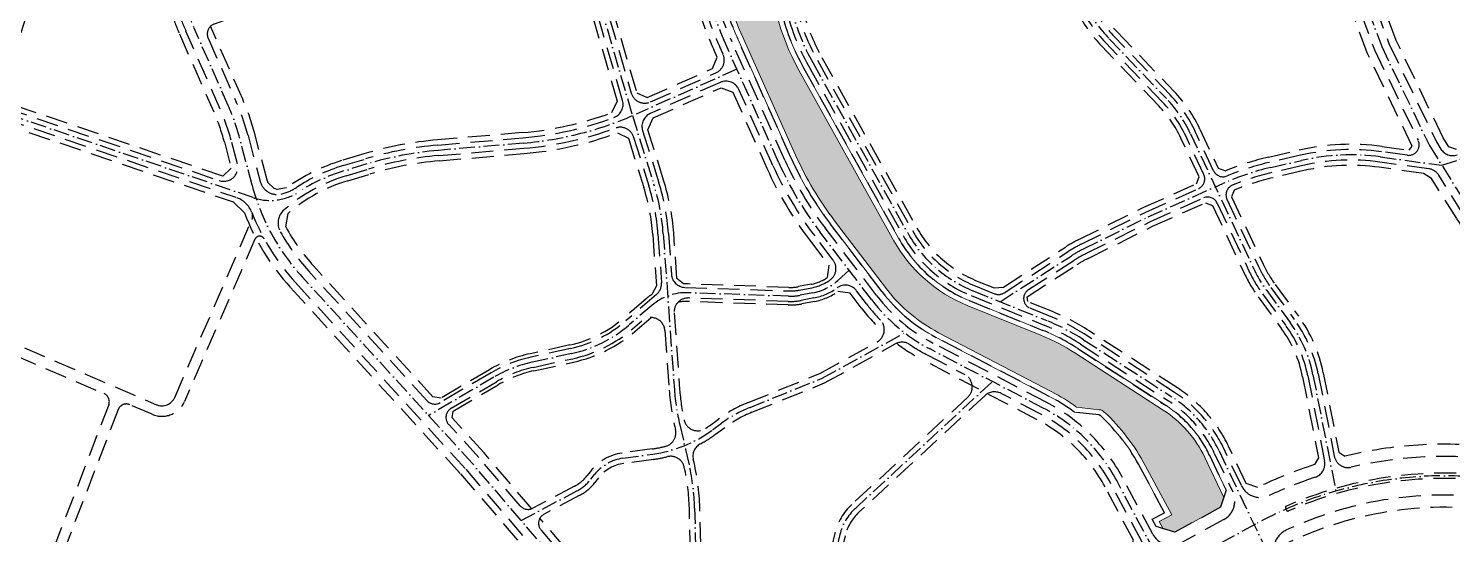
# Model space of a CAD drawing. Header units: metres. Extents: x 563371 to 571261, y 2062953 to 2068466.
# Drawn here: x 567817 to 568630, y 2064887 to 2065176 of the extents above; entities that cross this region are included whole.
import ezdxf

# ---------------------------------------------------------------- set-up
doc = ezdxf.new("R2010")
doc.units = ezdxf.units.M
doc.linetypes.add('ACAD_ISO10W100', pattern=[18.5, 12, -3, 0.5, -3])
doc.linetypes.add('HIDDEN', pattern=[0.375, 0.25, -0.125])
doc.layers.add('datKeSog', color=251, linetype='CONTINUOUS', lineweight=13)
doc.layers.add('datMatNc', color=150, linetype='CONTINUOUS', lineweight=13)
for name, color, linetype in [('hacth sdd', 8, 'CONTINUOUS'), ('LogDg phu', 7, 'CONTINUOUS'), ('TimDg', 222, 'CONTINUOUS'), ('ViaHeSphu', 32, 'CONTINUOUS')]:
    doc.layers.add(name, color=color, linetype=linetype)

msp = doc.modelspace()

# ---------------------------------------------------------------- hatches: boundary and pattern name
at = {"layer": 'hacth sdd'}
h = msp.add_hatch(dxfattribs=at)
h.set_pattern_fill('DASH', color=152, scale=0.5, style=0)
h.set_pattern_definition([(0, (0, 0), (1.5875, 1.5875), [1.5875, -1.5875])])
edge = h.paths.add_edge_path()
edge.add_line((568193.6505004644, 2065856.758662094), (568189.2342225392, 2065859.482442441))
edge.add_line((568189.2342225392, 2065859.482442441), (568174.4753089527, 2065854.827631242))
edge.add_line((568174.4753089527, 2065854.827631242), (568170.522490681, 2065848.377432168))
edge.add_arc((568357.3280734743, 2065880.219609237), 189.5000000085253, 189.6734497262102, 201.1426472885208)
edge.add_line((568180.5842057121, 2065811.86863842), (568208.6995510077, 2065727.951614693))
edge.add_line((568208.6995510077, 2065727.951614693), (568220.8163196638, 2065675.090030885))
edge.add_line((568220.8163196638, 2065675.090030885), (568228.5338493477, 2065669.948930883))
edge.add_arc((568225.7618117412, 2065665.7877042), 5.000000000007709, 9.047145190574724, 56.33008398646518, ccw=False)
edge.add_arc((568113.6738327895, 2065647.940156049), 118.5000000020039, -19.28655156632368, 9.047145189809214, ccw=False)
edge.add_arc((568220.804030458, 2065610.451881239), 4.999999999207973, 301.19166714606973, 340.71388241397705, ccw=False)
edge.add_line((568223.3935434744, 2065606.174683286), (568213.2485414062, 2065600.032668071))
edge.add_arc((568113.6738327942, 2065647.940156046), 110.4999999966941, 325.92360930828585, 334.3068134902207, ccw=False)
edge.add_line((568205.2000193765, 2065586.027256187), (568182.896286571, 2065553.055523077))
edge.add_arc((568257.0283562478, 2065502.908875678), 89.49999999945773, 145.9236093080285, 198.3102895883505)
edge.add_line((568172.0598241874, 2065474.791291155), (568194.6775002934, 2065406.442933003))
edge.add_arc((567994.8353103605, 2065340.311630858), 210.5000000010879, 1.593749963574794, 18.310289587852026, ccw=False)
edge.add_line((568205.2538794657, 2065346.166182606), (568208.1164938697, 2065243.280897305))
edge.add_arc((568397.5431867196, 2065248.551384507), 189.4999999984741, 181.5937499635882, 204.1279011943548)
edge.add_line((568224.5988115343, 2065171.088534759), (568254.9450554942, 2065103.337190497))
edge.add_arc((568427.8894306803, 2065180.800040248), 189.500000000206, 204.1279011948966, 217.31119752444)
edge.add_line((568277.1696515235, 2065065.935780484), (568306.7209427588, 2065027.159888854))
edge.add_arc((568377.9052184037, 2065081.409763518), 89.5000000006386, 217.3111975240138, 242.4448554346309)
edge.add_line((568336.5023298655, 2065002.062105576), (568401.0987446173, 2064968.356281998))
edge.add_arc((568349.9812118453, 2064870.390737836), 110.4999999980994, 53.84199000585198, 62.4448554363679, ccw=False)
edge.add_line((568415.1777717753, 2064959.607656483), (568428.2484961511, 2064958.097999002))
edge.add_arc((568427.6748142254, 2064953.131019131), 4.999999999112481, 46.80172715165219, 83.4115796131228, ccw=False)
edge.add_arc((568349.9812118463, 2064870.390737838), 118.4999999954843, 28.152946354287792, 46.80172716072849, ccw=False)
edge.add_line((568454.4616229425, 2064926.302218735), (568469.5416706443, 2064898.049994633))
edge.add_line((568469.5416706443, 2064898.049994633), (568462.4841124291, 2064894.282917245))
edge.add_line((568462.4841124291, 2064894.282917245), (568464.6790328308, 2064890.170769573))
edge.add_line((568464.6790328308, 2064890.170769573), (568471.4202055837, 2064888.158735748))
edge.add_line((568471.4202055837, 2064888.158735748), (568497.488058064, 2064902.413177661))
edge.add_line((568497.488058064, 2064902.413177661), (568499.2817431292, 2064907.939709477))
edge.add_line((568499.2817431292, 2064907.939709477), (568488.454312469, 2064930.776523851))
edge.add_arc((568428.8177141399, 2064902.501514795), 65.99999997987841, 25.36664806041771, 57.09931685425117)
edge.add_line((568464.6678885431, 2064957.915998395), (568414.2926725843, 2064990.506039127))
edge.add_arc((568351.2832751585, 2064893.110886144), 115.9999999504489, 57.09931685562351, 67.91540200452455)
edge.add_line((568394.8963964973, 2065000.599935054), (568352.8414599613, 2065017.663506353))
edge.add_arc((568384.4233754267, 2065095.500403877), 84.00000000444403, 209.1388707834907, 247.9154020059637, ccw=False)
edge.add_line((568311.0542406358, 2065054.598447191), (568256.8346790611, 2065151.856442755))
edge.add_arc((568373.87591788, 2065217.104802215), 133.9999999867276, 179.8760983085742, 209.1388707802954, ccw=False)
edge.add_line((568239.8762312102, 2065217.394575979), (568240.0588309933, 2065301.833936747))
edge.add_arc((568124.0591021159, 2065302.084785701), 116.0000001069477, 359.8760982969602, 375.1454592622165)
edge.add_line((568236.0299163598, 2065332.392157451), (568201.3031942445, 2065460.690294942))
edge.add_arc((568306.517148917, 2065489.16877357), 109.0000000126942, 155.2905296896661, 195.1454592751487, ccw=False)
edge.add_line((568207.4972873691, 2065534.732652046), (568250.2902979966, 2065627.730836762))
edge.add_arc((568190.3333176202, 2065655.319974187), 65.99999999807393, 335.2905296862297, 385.0087042855164)
edge.add_line((568250.1453934411, 2065683.221866341), (568214.4666010971, 2065759.704945696))
edge.add_arc((568335.903239877, 2065816.354241913), 134.0000000000409, 189.1660658887518, 205.0087042973626, ccw=False)
edge.add_line((568203.6143148901, 2065795.008508713), (568193.6505004644, 2065856.758662094))

# ---------------------------------------------------------------- linework, layer by layer
at = {"layer": 'datKeSog', "elevation": 3.0256135e-09}
for points in [[(568208.1164938699, 2065243.280897305, 0.09864186393166473), (568224.5988115353, 2065171.088534757), (568254.9450554944, 2065103.337190497, 0.05758651169701158), (568277.1696515239, 2065065.935780484), (568306.7209427591, 2065027.159888854, 0.1101080369997642), (568336.5023298651, 2065002.062105577), (568401.0987446175, 2064968.356281998, -0.03755472198197181), (568415.1777717754, 2064959.607656483), (568428.2484961513, 2064958.097999002, -0.1611133326802776), (568431.0974398812, 2064956.775965443, -0.08155072349522186), (568454.461622924, 2064926.30221877), (568469.5416706445, 2064898.049994633), (568462.4841124293, 2064894.282917246), (568464.6790328305, 2064890.170769573), (568464.6790328305, 2064890.170769573), (568460.6339987015, 2064891.378088505), (568458.4248740785, 2064895.516847556), (568465.4824322938, 2064899.283924943), (568451.8157979917, 2064924.888142029, 0.0815472543411448), (568429.0438644878, 2064954.588997655, 0.1611133326808935), (568427.9042869956, 2064955.117811079), (568414.0412141139, 2064956.718984134, 0.03938700205700382), (568399.7109382979, 2064965.696583966), (568335.1145235454, 2064999.402407545, -0.1101080369995298), (568304.3348776536, 2065025.341457301), (568274.7835864186, 2065064.117348931, -0.0575865116971416), (568252.2071498187, 2065102.110865698), (568221.8609058595, 2065169.862209959, -0.0986418639316481), (568205.1176544053, 2065243.197459513)], [(568239.8762312104, 2065217.394575979, 0.1283813555494492), (568256.8346790613, 2065151.856442755), (568311.0542406361, 2065054.598447191, 0.1708277383400656), (568352.8414599615, 2065017.663506353), (568394.8963964975, 2065000.599935054, -0.04722914390014982), (568414.2926725845, 2064990.506039127), (568464.6678885433, 2064957.915998395, -0.1393515372452578), (568488.4543124692, 2064930.776523851), (568499.2817431292, 2064907.939709477), (568500.6309317744, 2064912.096701202), (568491.1650669422, 2064932.06175153, 0.1393515372679421), (568466.2974419257, 2064960.434838559), (568415.9222259715, 2064993.024879288, 0.04722914391189448), (568396.0243220497, 2065003.379824251), (568353.96938551, 2065020.443395551, -0.1708277383272194), (568313.6745668785, 2065056.059231358), (568259.4550053047, 2065153.317226921, -0.1283813555520893), (568242.8762241959, 2065217.388088506)]]:
    msp.add_lwpolyline(points, format="xyb", dxfattribs=at)
at = {"layer": 'datMatNc', "elevation": 3.0256135e-09}
msp.add_lwpolyline([(568208.1164938697, 2065243.280897305, 0.09864186392929536), (568224.5988115343, 2065171.088534759), (568254.9450554942, 2065103.337190497, 0.05758651169658641), (568277.1696515235, 2065065.935780484), (568306.7209427588, 2065027.159888854, 0.110108037001488), (568336.5023298655, 2065002.062105576), (568401.0987446173, 2064968.356281998, -0.03755472198219647), (568415.1777717753, 2064959.607656483), (568428.2484961511, 2064958.097999002, -0.1611133326802776), (568431.097439881, 2064956.775965443, -0.08155072357981252), (568454.4616229425, 2064926.302218735), (568469.5416706443, 2064898.049994633), (568462.4841124291, 2064894.282917245), (568464.6790328308, 2064890.170769573), (568471.4202055837, 2064888.158735748), (568497.488058064, 2064902.413177661), (568499.2817431292, 2064907.939709477), (568488.454312469, 2064930.776523851, 0.1393515372452578), (568464.6678885431, 2064957.915998395), (568414.2926725843, 2064990.506039127, 0.04722914390014982), (568394.8963964973, 2065000.599935054), (568352.8414599613, 2065017.663506353, -0.1708277383400656), (568311.0542406358, 2065054.598447191), (568256.8346790611, 2065151.856442755, -0.1283813555494492), (568239.8762312102, 2065217.394575979)], format="xyb", dxfattribs=at)
at = {"layer": 'LogDg phu', "linetype": 'HIDDEN', "ltscale": 50}
for points in [[(568301.3522962718, 2065023.06841786), (568271.8010050447, 2065061.844309479, -0.05758651174737091), (568248.7847677239, 2065100.577959701), (568218.4385237545, 2065168.329303984, -0.09864186390631116), (568201.3691050746, 2065243.093162273), (568198.5064906704, 2065345.978447566, 0.07306929095514243), (568188.2692590485, 2065404.322333052), (568165.6515829448, 2065472.670691199, -0.2326460248716017), (568177.3053204224, 2065556.837532797), (568199.6090532343, 2065589.809265917, 0.2079390020797095), (568214.8012045338, 2065671.120259252), (568202.1941050646, 2065726.120999474), (568179.0768881323, 2065795.119904571)], [(568219.9040625351, 2065762.241481348), (568255.5828548796, 2065685.758401992, -0.220404880614), (568255.7409325767, 2065625.222733359), (568212.9479219494, 2065532.224548644, 0.1756743839576393), (568207.0947880781, 2065462.257917624), (568241.8215101949, 2065333.959780127, -0.06672391225728513), (568246.0588169647, 2065301.820961815), (568245.8762171817, 2065217.381601033, 0.1283813555516594), (568262.0753315474, 2065154.778011088), (568316.2948931213, 2065057.520015525, 0.1708277383272256), (568355.0973110627, 2065023.223284748), (568397.1522476024, 2065006.159713448, -0.04722914391185323), (568417.5517793545, 2064995.543719452), (568467.9269953085, 2064962.953678723, -0.139351537267987), (568493.875821413, 2064933.346979214), (568504.4175324403, 2064911.112794073, -0.397422251051409), (568499.3318227461, 2064895.443189092), (568475.0426876044, 2064882.161386677, -0.4171765634902314), (568458.6990420948, 2064887.039464839), (568441.4530831336, 2064919.349488458, 0.1507346211731646), (568397.9761803983, 2064962.371961427), (568333.3797656427, 2064996.077785008, -0.1101080369731344), (568301.352296272, 2065023.06841786)], [(568550.4135723229, 2065391.235724787), (568587.3698186519, 2065324.408748678, -0.1672387971845734), (568592.8588156712, 2065300.519503735), (568583.7941721743, 2065214.968404493, 0.1383124965364048), (568585.9561707972, 2065187.691752073), (568593.5433313509, 2065167.160529523), (568620.5871360882, 2065111.071448032), (568623.1940083295, 2065106.920177645, 0.3425493975170989), (568632.4095848881, 2065103.556016557)], [(568501.1893513111, 2065091.560049164, -0.401113332484298), (568493.4581057163, 2065094.559005412), (568482.9797278062, 2065116.942254589, 0.08145639450619388), (568468.7162265566, 2065137.77389882), (568436.0126680172, 2065171.980395936, -0.07769105726035813), (568423.3105197627, 2065190.23711483), (568395.5091379184, 2065247.381471417, -0.4689116981177779), (568399.3057349409, 2065255.789450193), (568408.8612384071, 2065258.431117572, -0.05655066297345662), (568436.0327819864, 2065262.725137844), (568573.5105221723, 2065268.74452344, -0.458655777053087), (568579.7395783482, 2065262.118069852), (568574.8853178883, 2065216.304098403, 0.1364990200591825), (568577.5141581175, 2065184.572069091), (568585.2500763173, 2065163.638301172), (568610.1830228859, 2065111.927157511, -0.5984838590560327), (568603.9581383725, 2065103.377635059), (568589.191267003, 2065105.415660809, 0.0911130437444772), (568542.9714288565, 2065103.353936944), (568525.4387715692, 2065099.317118896, 0.04167339149684055), (568501.1893513106, 2065091.560049165)], [(567961.3427836982, 2065081.211706705, 0.08793998549178399), (567970.0229140245, 2065084.971273207, -0.0720983704000437), (567996.7056192952, 2065097.428653502), (568009.4050377707, 2065101.258920387, -0.0519852496034074), (568050.7171175214, 2065109.163613605), (568099.3240541641, 2065113.313940315, 0.0677665347019991), (568151.2395446704, 2065124.950786358, 0.3930448425672091), (568156.1343195557, 2065134.683697332), (568122.8903883934, 2065248.99212406, 0.4533428230187386), (568111.9850053148, 2065254.079825561), (568077.293630209, 2065238.805769062, -0.0208470498501485), (568067.3584200771, 2065234.917287842), (568033.605097549, 2065223.304295189, 0.04315325111396399), (568029.3530103273, 2065221.417546774), (568005.9316395789, 2065208.50431052, -0.0396319408237804), (568001.1723422583, 2065206.352326773), (567923.1176577002, 2065178.263732034, 0.4347415144145669), (567919.6585774128, 2065170.198987281), (567935.7265011722, 2065133.730226038, -0.039118992539333), (567942.4387042312, 2065114.560596204), (567949.3633980603, 2065088.383441182, 0.4068208660964478), (567961.3427822103, 2065081.211712968)], [(568477.5456901377, 2065114.398392445, 0.08145639450630261), (568464.3793812917, 2065133.627602503), (568431.6758227525, 2065167.834099619, -0.07769105726045106), (568417.9151621432, 2065187.612211754), (568388.6557505379, 2065247.753475945, 0.3615522311946055), (568381.6616323211, 2065250.911648569), (568256.4643648899, 2065216.300229243, 0.3531458721209165), (568252.0728086389, 2065210.176413095, 0.1134197736501976), (568267.3159840323, 2065157.699579423), (568321.5355456044, 2065060.441583862, 0.1708277383511564), (568357.3531621675, 2065028.783063143), (568368.4033443561, 2065024.299509316, 0.2439507074269404), (568373.9053670154, 2065024.813262519), (568410.4739520103, 2065048.338293789, -0.02746300021352523), (568417.9180163074, 2065052.568391245), (568454.8343333589, 2065070.94299502), (568484.8707987164, 2065084.340729095, 0.4195745149476379), (568487.8606659211, 2065092.364192571), (568477.5456901377, 2065114.398392445)], [(568112.4684752321, 2064870.586365261, -0.0849013541954209), (568154.7936374525, 2064799.645257384), (568170.2598522492, 2064759.596116322, -0.5794754564461652), (568157.1368115601, 2064743.42912617, -0.04540292158535), (568132.7414940598, 2064749.714826037), (567904.8014558363, 2064831.094908206), (567826.0572873947, 2064856.48927033), (567810.6215260322, 2064861.467179445), (567780.628270253, 2064870.429194893), (567744.2255323324, 2064881.67364383), (567725.2216578388, 2064887.757598304, -0.4156601662961143), (567720.0539075398, 2064897.853450159), (567762.3080602807, 2065027.629061563), (567792.2382649466, 2065119.554005219, -0.4180660477980673), (567802.4216856877, 2065124.650985519), (567935.4803815087, 2065079.386420991, -0.2205237532354463), (567944.6087881036, 2065070.675429731, 0.091448498927731), (567969.5422333549, 2065030.646948267), (568066.6272611186, 2064924.208312495), (568112.4684752186, 2064870.586365277)], [(568572.0077237755, 2064925.265800163, -0.08504618296225336), (568651.5793389153, 2064929.910990183), (568671.397466329, 2064927.69461924, 0.557822052125404), (568683.990649718, 2064943.770489818), (568666.7630614717, 2064990.508657417), (568650.5735328223, 2065040.682025163, 0.07767302537284636), (568635.9255243613, 2065069.722630259), (568621.9681710633, 2065091.948785605, 0.2217609450503312), (568616.2869822235, 2065095.619216191), (568588.3709623587, 2065099.472000297, 0.0911130437445095), (568544.3176791253, 2065097.506919737), (568526.785021838, 2065093.470101689, 0.04023578624055566), (568504.2670763661, 2065086.338092137, 0.4291347318029713), (568501.0983887817, 2065078.238315215), (568519.0602409184, 2065039.86934098, 0.0486267668566875), (568526.1835797783, 2065027.85018604), (568539.4984171881, 2065009.672145465, -0.1100605333715945), (568553.1140488007, 2064978.596150958), (568562.3491456439, 2064931.518775429, 0.4242919192892152), (568572.0077237755, 2064925.265800163)], [(568525.2371038385, 2064909.086668908, -0.4128531861817354), (568509.3036163942, 2064914.812547926), (568499.2973303539, 2064935.917434583, 0.139351537249273), (568471.1861020689, 2064967.991359054), (568420.810886119, 2065000.581399781, 0.04722914390477728), (568399.4080987022, 2065011.719491844), (568388.8054549341, 2065016.021459289, -0.607780748913352), (568387.815134484, 2065026.627262875), (568413.7201235653, 2065043.292268598, -0.02746300021356406), (568420.5915675319, 2065047.196973942), (568457.3943376595, 2065065.515061251), (568487.6153179028, 2065078.995097999, -0.4088728551678859), (568495.493526035, 2065076.059358814), (568513.6262032499, 2065037.325478835, 0.04862676685711428), (568521.3431536813, 2065024.304727649), (568534.657991091, 2065006.126687075, -0.1100605333712357), (568547.2262664257, 2064977.441153683), (568556.7988710812, 2064928.643278383, -0.3781246274469895), (568551.4534512147, 2064919.505572345, 0.02991108093470443), (568525.2371038385, 2064909.086668907)], [(568182.7645204854, 2064969.206431068, 0.0442475826612034), (568186.365963648, 2064946.884601752, -0.4154141060243857), (568180.5465538646, 2064937.15532088, -0.0267969479118213), (568172.9744079554, 2064935.693373089), (568155.9906697179, 2064933.34948632, 0.1944963129194146), (568137.7894773841, 2064922.89583107), (568135.7090541993, 2064920.244166647, -0.1051588974920348), (568128.6850180372, 2064914.375940401), (568105.0420012529, 2064901.8730035, -0.3508997403030658), (568097.6765224647, 2064903.278185803), (568074.1238173464, 2064930.828544918), (568056.9422949207, 2064949.665412451, -0.4768050894322204), (568058.3389972392, 2064958.883858285), (568084.180977033, 2064974.045535516, -0.0788180379315959), (568105.1869204495, 2064982.272265808), (568127.7533530636, 2064987.223067569, 0.1241239856962067), (568161.8778582144, 2065004.255620283), (568167.129839411, 2065008.769262652, -0.616276453297688), (568180.3236652046, 2065003.273751425), (568182.7645204864, 2064969.206431054)], [(568200.4631384478, 2064938.531424362, 0.0333845003724167), (568209.2459720343, 2064944.109301342), (568214.461070944, 2064947.932235827, -0.0620810767274913), (568230.0177514625, 2064956.604661068), (568271.4085000171, 2064973.355872329), (568311.771077457, 2064995.621743156, -0.2808392242003739), (568320.0930820504, 2064995.259781566, 0.027535109762419), (568329.9102498464, 2064989.428539927), (568351.4285701868, 2064978.200475462, -0.5186125629709131), (568353.1630346024, 2064965.237877741), (568286.9263036011, 2064903.907214633, 0.1474434992731301), (568277.2792627075, 2064887.482308365), (568275.959785689, 2064882.050068256, 0.0808348235365599), (568275.14470236, 2064871.480522341, -0.3422072071757647), (568269.813035922, 2064863.254595528), (568242.6801300535, 2064853.769837994, -0.1121066771020811), (568230.7991565018, 2064852.421453037), (568208.4059230017, 2064854.900891452, -0.3748521198173825), (568201.2890193721, 2064862.644652898), (568200.2667463932, 2064902.01644406, 0.05448347691001901), (568196.5284022415, 2064929.577042215, -0.3412395672775776), (568200.4631384476, 2064938.531424362)], [(568536.2197213355, 2064900.331918018, -0.1311369656567121), (568650.1900557056, 2064917.4884344), (568728.7999475129, 2064908.697054854), (568729.9002653247, 2064908.5705036, 0.4142135623752919), (568731.0079763175, 2064909.44969434), (568731.1222364441, 2064910.443145206, 0.4142135623759629), (568730.2430457044, 2064911.550856198), (568729.13805252, 2064911.677945183), (568650.5234836759, 2064920.469847788, 0.1311419889272461), (568535.0192432052, 2064903.081258305, 0.4155130252248043), (568534.5027969719, 2064901.761352071), (568534.905673535, 2064900.846086963, 0.4129095121667601), (568536.2197213331, 2064900.331918024)], [(568534.7747525554, 2064889.260176251, -0.1379653087994787), (568649.1342004661, 2064908.047292006), (568675.4561679289, 2064905.103560612, -0.4297235809467969), (568682.4596373081, 2064895.846718625), (568673.1340428499, 2064839.506446278, 0.1702103980615605), (568677.8062299537, 2064812.793789455), (568682.6140214127, 2064806.135308351, -0.1197603802362058), (568695.4469550629, 2064774.646581407), (568697.620037901, 2064760.131120938, -0.2810122495357926), (568695.1899943952, 2064754.372126527, 0.02818940916542651), (568688.3564669541, 2064748.846384983), (568679.573985006, 2064740.885937212, -0.4142135623730951), (568671.098912293, 2064741.302041175), (568625.4597391192, 2064791.654135182, 0.07331596123510126), (568596.6182341421, 2064815.365417146), (568559.042643072, 2064837.977082359, -0.1476462280210708), (568531.1082492945, 2064868.823026527), (568529.0107021151, 2064873.247095088, -0.4158855220690078), (568534.7747525556, 2064889.260176251)]]:
    msp.add_lwpolyline(points, format="xyb", dxfattribs=at)
for points in [[(567803.8861991273, 2065261.6164561, -0.243225532783154), (567815.4718654817, 2065190.911600129), (567811.4614547379, 2065178.594384601), (567799.0499828997, 2065140.474904225, 0.4103715430403758), (567804.0804488747, 2065130.424374593), (567926.0160643415, 2065088.943714493, 0.59851549208638), (567936.3265162107, 2065098.563352801), (567932.7712361236, 2065112.003242028, 0.0391189925665038), (567926.5753563761, 2065129.698284951), (567906.9602594743, 2065174.217931447, -0.0246099039766807), (567902.385598028, 2065186.16118613), (567884.1160632632, 2065241.928411264, 0.0483446112676546), (567874.8198657922, 2065263.131326071), (567861.3964828046, 2065287.139680674, -0.0224059596604359), (567856.1743985462, 2065297.548414919), (567829.423451989, 2065357.418414266, -0.0220428909642277), (567825.2151701065, 2065368.074266042), (567815.1272866676, 2065397.330341515, 0.7161338625191993), (567767.7908920154, 2065397.131776552), (567749.6724116948, 2065343.119827796, 0.2455803136111647), (567751.4213505147, 2065332.140887645)], [(568193.876190873, 2065021.872180072, 0.4456346084105828), (568185.6203100402, 2065013.305235673), (568188.7491792195, 2064969.635219868, 0.0358389531892908), (568191.2414435325, 2064952.346963717, 0.5308194618865829), (568203.5483628968, 2064947.431711312, 0.0091374891018351), (568205.6986779475, 2064948.948382315), (568210.9137768571, 2064952.7713168, -0.06208107672789701), (568227.7668474189, 2064962.166444144), (568268.8247520863, 2064978.782950467), (568301.4040800397, 2064996.755219678, 0.4938629806165635), (568303.2931021528, 2065009.318886088, -0.0292609974760642), (568295.3871335086, 2065018.522338978), (568289.6537845675, 2065026.045384771, 0.4086068421872123), (568278.5647198536, 2065027.650906891, -0.1107107020388795), (568265.3330168871, 2065021.876391909), (568258.1464438349, 2065020.486995565, -0.0564410619276932), (568250.7425856139, 2065019.906729202)], [(568321.76773393, 2064799.782738483), (568340.0937476843, 2064809.794390565), (568396.3361005252, 2064840.419505874), (568420.8577061285, 2064853.049593728), (568447.2985319704, 2064866.433398295, 0.420587936317578), (568452.4654424104, 2064882.790545665), (568434.8386761646, 2064915.814005538, 0.1507234613581269), (568394.506664599, 2064955.722716348), (568372.1387641939, 2064967.39408399, 0.3169916071947208), (568363.0026660729, 2064966.171625542), (568291.0027645525, 2064899.504662406, 0.1474434992728812), (568283.1097310939, 2064886.066102732), (568281.7902540754, 2064880.633862624, 0.1681799303067932), (568283.465065779, 2064863.049620962), (568310.654581257, 2064803.481510531, 0.4354044495373408)]]:
    msp.add_lwpolyline(points, format="xyb", close=True, dxfattribs=at)
at = {"layer": 'LogDg phu', "linetype": 'HIDDEN', "ltscale": 50, "elevation": 3.0256135e-09}
for points in [[(568193.8720064128, 2065242.884567794), (568192.9042206798, 2065277.667775489, 0.532657776983911), (568181.6836646696, 2065284.767028305), (568132.2957841335, 2065263.022335982, 0.3761378033611984), (568127.8377025971, 2065253.466530293), (568161.1626417214, 2065138.879559712, 0.4544926603246428), (568172.095923469, 2065133.80420511), (568209.4530164498, 2065150.422302832, 0.4149615054915288), (568213.5025488117, 2065161.001908989), (568211.5937595754, 2065165.263491965, -0.0986418639312328)], [(568211.9429953964, 2065144.963075837), (568171.9704360991, 2065127.181502283, 0.3806058665805121), (568167.5851500186, 2065117.489084211), (568176.8838891786, 2065087.689418886, -0.0577996226109136), (568182.3672404861, 2065058.708731532), (568184.0391975264, 2065035.373019434, 0.3834754566188248), (568191.7424066487, 2065027.949511871), (568250.9498375054, 2065025.903148688, 0.0564410619280792), (568257.0075396865, 2065026.377912076), (568264.1941127378, 2065027.76730842, 0.105091471715719), (568274.5321418558, 2065032.142914996, 0.4263915734943655), (568276.3133235329, 2065043.55014513), (568265.8358422735, 2065057.298230607, -0.0575865116974537), (568241.9400035347, 2065097.512147705), (568222.4956266389, 2065140.923868604, 0.4134660146183612)]]:
    msp.add_lwpolyline(points, format="xyb", close=True, dxfattribs=at)
at = {"layer": 'LogDg phu', "linetype": 'HIDDEN', "ltscale": 50}
for points, elevation in [([(568176.3825817528, 2065058.279942718), (568178.3658333139, 2065030.599454324, -0.2374120750322587), (568175.6005691517, 2065023.960506261), (568157.9671476069, 2065008.80604252, -0.1241239856962067), (568126.4676043846, 2064993.083686166), (568103.9011717695, 2064988.132884404, 0.0788180379315959), (568081.1447330714, 2064979.220593255), (568052.0117878456, 2064962.128082704, -0.3542748561145125), (568044.5425976046, 2064963.259752349), (567976.93047715, 2065037.385928429, -0.0575881085381207), (567960.8234019688, 2065059.738007964, -0.3555335481793565), (567963.0068967392, 2065072.173198453, -0.1056033357100466), (567998.4381876285, 2065091.68424692), (568011.1376061015, 2065095.514513805, -0.0519852496034074), (568051.2275730084, 2065103.185366771), (568099.8345096501, 2065107.335693481, 0.0661403302112836), (568152.0949764203, 2065118.872278487, -0.4280144141752528), (568162.4701502563, 2065113.738540588), (568171.156262535, 2065085.902160363, -0.0577996226571761), (568176.3825817538, 2065058.279942705)], 3.0256135e-09), ([(568120.0694717767, 2064877.084430475, -0.0439147333093754), (568146.029571701, 2064840.68701108, 0.3549365978859249), (568153.1182751157, 2064838.04401697), (568189.9600080996, 2064850.468052746, 0.3290338418331401), (568195.4009400097, 2064858.256264093), (568194.2687678534, 2064901.860708908, 0.0483783359486836), (568191.3838496932, 2064925.257740306), (568191.3838496932, 2064925.257740305, 0.4190859084002039), (568181.6803535087, 2064931.255048001, -0.0257480511665585), (568173.7946795429, 2064929.749708014), (568156.8109413054, 2064927.405821245, 0.1944963129194146), (568142.5100044714, 2064919.192234977), (568140.4295812875, 2064916.540570555, -0.1051588974920348), (568131.4898988986, 2064909.071918969), (568111.420030807, 2064898.458540116, 0.4804947697682678), (568109.6643137418, 2064889.255679556), (568120.069471763, 2064877.084430492)], 0.0008399783477168)]:
    msp.add_lwpolyline(points, format="xyb", dxfattribs=dict(at, elevation=elevation))
at = {"layer": 'TimDg', "linetype": 'ACAD_ISO10W100', "ltscale": 0.75}
for points in [[(568410.2304068394, 2065952.227783855), (568524.4387269609, 2065579.655189539, -0.05555779448801308), (568529.5721437832, 2065552.441711843), (568540.5062816379, 2065407.783942323), (568540.7256894448, 2065406.236396837, 0.09133141196168987), (568546.4756229408, 2065389.057984062), (568583.4904233585, 2065322.125126186, -0.1681186635968663), (568588.3838649205, 2065300.993651158), (568579.3401668923, 2065215.640232926, 0.1373498352025949), (568581.7351644572, 2065186.131910581), (568589.3967038345, 2065165.399415347), (568616.6427321533, 2065108.890920424), (568639.6636251693, 2065072.231681853, -0.07735291183716632), (568654.8561075839, 2065042.06389108), (568671.0172892158, 2064991.978374275), (568699.9698156741, 2064913.430639403)], [(568265.2263228934, 2065903.565125403), (568267.8299956596, 2065874.183373781, 0.1098508434388043), (568277.6768153633, 2065843.145580426), (568347.1972596588, 2065723.406721539, -0.1702172990866367), (568356.5128066523, 2065674.66158122), (568326.5029492022, 2065473.887522383, 0.1058689017336834), (568328.4672085486, 2065442.540368312), (568369.2066827855, 2065297.334764201, 0.04484676665679084), (568373.9764283402, 2065284.783488125), (568420.612840953, 2065188.924663292, 0.07769105726043543), (568433.8442453848, 2065169.907247778), (568466.5478039242, 2065135.700750662, -0.08145639450598877), (568480.262708972, 2065115.670323516), (568516.3432220842, 2065038.597409908, 0.04862676685652736), (568523.76336673, 2065026.077456844), (568537.0782041396, 2065007.89941627, -0.1100605333712812), (568550.1701576133, 2064978.01865232), (568563.195844492, 2064911.618140974)], [(568222.6227932542, 2065763.509749174), (568258.3015855985, 2065687.026669818, -0.2204048806139933), (568258.4662498666, 2065623.968681657), (568215.6732392394, 2065530.970496943, 0.1756743839576164), (568209.9905849955, 2065463.041728962), (568244.7173071122, 2065334.743591466, -0.06672391225728513), (568249.0588099502, 2065301.814474343), (568248.8762101671, 2065217.37511356, 0.1283813555520948), (568264.6956577897, 2065156.238795255), (568318.9152193639, 2065058.980799692, 0.1708277383272324), (568356.2252366152, 2065026.003173945), (568398.2801731547, 2065008.939602645, -0.04722914391202187), (568419.181332737, 2064998.062559617), (568469.5565486909, 2064965.472518888, -0.1393515372680281), (568496.5865758834, 2064934.632206899), (568528.3974948198, 2064867.537798851, 0.1476462280908744), (568557.4958216759, 2064835.406607001), (568595.0714127304, 2064812.794941797, -0.07331596127986884), (568623.2369449501, 2064789.639392995), (568701.539654509, 2064703.250768519)], [(568371.601827424, 2065019.764202372), (568412.0970377878, 2065045.815281193, -0.02746300021335172), (568419.2547919198, 2065049.882682593), (568456.1143355091, 2065068.229028135), (568498.6638918296, 2065087.208213396, -0.04835305586537945), (568526.1118967035, 2065096.393610292), (568543.644553991, 2065100.430428341, -0.09111304374449423), (568588.781114681, 2065102.443830553), (568623.7193438966, 2065097.621887637), (568639.8432512439, 2065102.787236592, 0.1088463308508914), (568651.001323208, 2065109.278000466), (568670.7905521296, 2065127.482116421, 0.1430763557278476), (568707.2865911687, 2065187.972220254), (568707.3743386331, 2065188.303876401, -0.07353190096252527), (568721.6859984397, 2065221.64661839), (568747.5444121809, 2065263.610909384, -0.1054979762046822), (568783.2977969325, 2065301.042973709), (568864.7289317682, 2065356.527735747, -0.03272490298972332), (568892.8895029043, 2065373.129285437), (568985.9922164931, 2065420.101833829), (569019.6288456204, 2065437.932368759)], [(568221.4333189043, 2065152.468234378), (568163.9097474377, 2065126.879189411, -0.083538388214202), (568099.579281898, 2065110.324816897), (568050.972345265, 2065106.174490188, 0.0519852496160137), (568010.2713219376, 2065098.386717096), (567996.5826171621, 2065094.258071937, 0.0729356139942513), (567971.6225845211, 2065082.551672221, -0.2320515424830588), (567945.4158369744, 2065079.175366194), (567684.5876695082, 2065167.905180974)], [(568366.9009205097, 2064973.869678907), (568288.9645340767, 2064901.705938519, 0.1474434992721471), (568280.1944969007, 2064886.774205549), (568278.8750198825, 2064881.34196544, 0.1681799303080862), (568280.7359217752, 2064861.803919149), (568316.307042815, 2064783.872980366)], [(569894.2707901383, 2064829.537108938), (569715.2971181024, 2064838.992665405), (569613.9614490367, 2064844.357097613), (569558.0843041501, 2064847.251853458, -0.02045578973209087), (569546.1074642624, 2064847.943133228, 0.01020555067875711), (569536.0825180522, 2064848.728177194, 0.002918757587861413), (569519.4688373747, 2064849.591230041, -0.0003440812761577016), (569462.2989511293, 2064852.266004681, -0.001619400550951846), (569423.9180327208, 2064854.21278949, 0.002250409837971022), (569332.901604474, 2064858.714238643, -0.01283318854006746), (569320.9532856002, 2064859.558971354), (569184.2859114009, 2064872.753481708, 0.0126472191703774), (569163.0540236626, 2064874.446663502), (569138.0698304175, 2064875.804279635), (569105.8648434135, 2064876.833058286), (569010.3700000101, 2064881.862500023), (568990.1655000106, 2064882.927000023), (568938.998854732, 2064885.745004962, -0.02061511136838766), (568920.0849859813, 2064887.302443278), (568819.6146656007, 2064899.762037044), (568728.9690000165, 2064910.187500018), (568650.3567696908, 2064918.979141094, 0.1541467352538445), (568517.4001434094, 2064892.786154054), (568466.2966631005, 2064864.841712056)]]:
    msp.add_lwpolyline(points, format="xyb", dxfattribs=at)
at = {"layer": 'TimDg', "linetype": 'ACAD_ISO10W100', "ltscale": 0.75, "elevation": 3.0256135e-09}
for points in [[(568193.0832087187, 2064731.240113768), (568184.7157054999, 2064740.92365648, -0.0862336663825151), (568179.4295796582, 2064749.730688863), (568159.4579145457, 2064801.446512279, 0.0849013541956927), (568116.2689734908, 2064873.835397884), (568070.3755392325, 2064927.518428707), (567973.2363552547, 2065034.016438346, -0.1207984345953523), (567944.7460514054, 2065086.286763092), (567937.6049701774, 2065113.281919116, 0.0391189925667646), (567931.1509287739, 2065131.714255496), (567911.5358318719, 2065176.233901991, -0.0246099039764934), (567907.1371189428, 2065187.717800724), (567888.8675841781, 2065243.485025859, 0.0483446112677103), (567879.1840451456, 2065265.571395449), (567865.760662158, 2065289.579750052, -0.0224059596606717), (567860.7394272942, 2065299.588148365), (567833.9884807371, 2065359.458147712, -0.0220428909642775), (567829.94205585, 2065369.704159035), (567818.8108764227, 2065401.985918375, -0.0883305273864666), (567812.0089292399, 2065445.278166935), (567816.6230883118, 2065671.866621091), (567816.2204722706, 2065715.087808976, 0.0964100116880603), (567797.0989186661, 2065808.676516364)], [(568466.6627547964, 2064864.155845218), (568438.1458700197, 2064917.58176504, 0.1507291982268595), (568396.2414224986, 2064959.047338888), (568331.6450077461, 2064992.753162467, -0.110108036999279), (568298.3697148903, 2065020.795378418), (568268.8184236551, 2065059.571270048, -0.057586511697337), (568245.3623856292, 2065099.045053703), (568215.01614167, 2065166.796397963, -0.0986418639313667), (568197.6205557436, 2065242.988865033), (568194.7579413396, 2065345.874150332, 0.0730692909294713), (568184.7091250237, 2065403.144221969), (568162.0914489176, 2065471.492580122, -0.2326460248807129), (568174.1992281175, 2065558.938649308), (568196.5029609231, 2065591.910382419, 0.207939002118225), (568211.1459983261, 2065670.282424197), (568198.5799684294, 2065725.103991018), (568170.7033791732, 2065808.308389804, -0.0775633036579484)], [(568002.3813178738, 2065650.407183904), (568092.4179809171, 2065353.487780277), (568110.4298477746, 2065301.947310646, -0.0132965782069828), (568112.4551466685, 2065295.616253262), (568161.747584562, 2065126.125437117), (568174.0200758583, 2065086.79578962, -0.0577996226111657), (568179.3749111196, 2065058.494337125), (568185.7568498529, 2064969.420825461, 0.0403082202994431), (568188.8055028704, 2064949.53170356), (568192.1744098875, 2064935.31468689), (568194.2007093335, 2064926.400113608, -0.0494265828732528), (568197.2677571231, 2064901.938576491), (568198.6131121218, 2064850.123614017)], [(568285.505947567, 2065037.674642465), (568279.0720317225, 2065031.918425544, -0.1355423062407407), (568264.7635648123, 2065024.821850165), (568257.5769917608, 2065023.432453821, -0.0564410619281012), (568250.8462115596, 2065022.904938945), (568193.4600861806, 2065024.888353057, 0.1883005196689561), (568172.870273665, 2065017.658366798), (568159.9225029086, 2065006.5308314, -0.1241239856848701), (568127.1104787231, 2064990.153376867), (568104.544046111, 2064985.202575106, 0.0788180379428126), (568082.6628550522, 2064976.633064386), (568045.2333719368, 2064954.672914797)], [(568098.2648227129, 2064894.89543396), (568130.0874584679, 2064911.723929685, 0.1051588974824338), (568138.0693177425, 2064918.392368599), (568140.1497409279, 2064921.044033023, -0.1944963128960031), (568156.4008055103, 2064930.377653783), (568173.384543749, 2064932.721540552, 0.1244932209302907), (568207.4723249908, 2064946.528841828), (568212.6874239004, 2064950.351776313, -0.0620810767274459), (568228.8922994406, 2064959.385552606), (568270.1166260518, 2064976.069411398), (568317.1246234732, 2065002.001204281)]]:
    msp.add_lwpolyline(points, format="xyb", dxfattribs=at)
at = {"layer": 'ViaHeSphu', "linetype": 'HIDDEN', "ltscale": 50}
for points in [[(568632.130049872, 2065106.616647006), (568627.6776518908, 2065108.242002071), (568624.5315400235, 2065113.251975639), (568597.6899588677, 2065168.921643699), (568590.1771771372, 2065189.251593564, -0.1394138619140984), (568588.2472176369, 2065214.287517393), (568597.3337664219, 2065300.045356312, 0.1665040617397047), (568591.2526213506, 2065326.686209652), (568554.3515217046, 2065393.413465511, -0.09133141196260605), (568549.636576238, 2065407.499763986), (568549.4584930447, 2065408.755835253), (568547.1145167147, 2065439.766454675), (568549.6878312282, 2065443.836439491), (568700.5407023242, 2065501.954580419, -0.01825564732403656)], [(567825.7714289906, 2065355.786627509), (567852.522375544, 2065295.916628171, 0.0224059596815323), (567857.9051393217, 2065285.187625171), (567871.3285223079, 2065261.179270571, -0.0483446112855081), (567880.3148465314, 2065240.683119589), (567898.5843812947, 2065184.915894458, 0.0246099039842736), (567903.2998015562, 2065172.605155012), (567922.914898459, 2065128.085508515, -0.039118992539333), (567928.9042488806, 2065110.980300356), (567932.8843980582, 2065095.93429477), (567928.0475103864, 2065091.421484805), (567803.2149614136, 2065133.887638057), (567801.303593801, 2065137.706420835), (567814.3140584971, 2065177.6655941), (567818.324469241, 2065189.982809629, 0.2432255327838511), (567806.2932003347, 2065263.407083139), (567756.185819165, 2065330.762553834), (567754.7916207688, 2065339.5146157), (567773.5875363299, 2065395.546027273, -0.7161338625213786), (567811.456652052, 2065395.704879244), (567821.4336615104, 2065366.770351652, 0.022042890997686), (567825.7714289961, 2065355.786627497)], [(568496.1304008223, 2065095.926472489), (568500.163569098, 2065094.382300239, -0.04145999642281152), (568524.7656464346, 2065102.240627499), (568542.2983037219, 2065106.277445547, -0.09111304374447073), (568589.6014193255, 2065108.387491066), (568605.1548589753, 2065106.240908373), (568606.8237582621, 2065108.533045985), (568581.1034488005, 2065161.877186996), (568573.2931517775, 2065183.012227599, -0.1357399511781102), (568570.4297195858, 2065216.960892085), (568575.2919611377, 2065262.850188191), (568572.6109309073, 2065265.702261105), (568436.164009574, 2065259.728009332, 0.05655066297341165), (568409.6606187057, 2065255.539579723), (568399.5205910447, 2065252.736317666), (568397.9415047326, 2065249.239258558), (568426.0081985724, 2065191.549566368, 0.07769105725987023), (568438.1810906495, 2065174.053544094), (568470.8846491891, 2065139.847046979, -0.08145639450588629), (568485.6967466406, 2065118.214185662), (568496.1304008223, 2065095.926472489)], [(568257.8464193037, 2065213.569774606), (568255.1019335928, 2065209.774000531, 0.1121989928261248), (568269.9363102748, 2065159.16036359), (568324.1558718467, 2065061.902368029, 0.1708277383513406), (568358.4810877199, 2065031.56295234), (568368.1935169181, 2065027.622184816), (568373.4964187108, 2065028.117345041), (568408.8508662326, 2065050.861306385, -0.02746300021368588), (568416.5812406953, 2065055.254099896), (568453.5543312085, 2065073.656961904), (568483.6992288657, 2065087.103062093), (568485.1670984582, 2065091.042166159), (568474.8286713032, 2065113.126461372, 0.08145639450540033), (568462.2109586593, 2065131.554454345), (568429.5074001197, 2065165.76095146, -0.07769105726073829), (568415.2174833334, 2065186.299760216), (568386.1787696524, 2065245.987390809), (568381.9747802645, 2065247.88568932), (568257.8464193037, 2065213.569774606)], [(567756.2619425982, 2064885.282053774), (567746.3256936127, 2064888.351263694), (567727.3511922712, 2064894.425814564), (567724.1372531939, 2064900.704649825), (567762.1500511771, 2065017.453744991), (567795.7305302816, 2065120.589813858), (567799.4994788937, 2065122.476238599), (567933.9897349967, 2065076.724678821), (567940.4210447479, 2065070.411427037, 0.0938702190959128), (567966.586935835, 2065027.951356205), (568063.6286386276, 2064921.560219526), (568109.4280766143, 2064867.987139175, -0.0849013541954209), (568151.0622157779, 2064798.204253468), (568166.4781167079, 2064758.285398139), (568160.1401293136, 2064750.046116973, -0.0490109050092553), (568135.0951543656, 2064756.307267403), (567907.0530675771, 2064837.723783367), (567831.5532713552, 2064862.071861499)], [(568568.440906091, 2064931.615369423, -0.08715986094017517), (568652.3573375129, 2064936.867621421), (568678.0333058564, 2064933.996135687), (568681.2730710743, 2064938.131868863), (568662.5088337277, 2064989.038940559), (568646.2909580608, 2065039.300159247, 0.07801436293433532), (568632.1889975837, 2065067.211072126), (568617.8433427134, 2065090.055571858), (568613.2760936709, 2065093.006322318), (568587.960810036, 2065096.500170041, 0.0911130437445201), (568544.9908042599, 2065094.583411134), (568527.4581469726, 2065090.546593086, 0.04050437241316372), (568505.2567605791, 2065083.501742693), (568503.7639311465, 2065079.620207072), (568521.7772597527, 2065041.141272053, 0.04862676685710152), (568528.6037928268, 2065029.622915235), (568541.9186302364, 2065011.44487466, -0.1100605333716659), (568556.0579399883, 2064979.173649595), (568564.9512291478, 2064933.838693117), (568568.4409060912, 2064931.615369423)], [(567760.3833171906, 2065021.717578428), (567760.3833171906, 2065021.717578428, 0.3876918740819717), (567763.1622292865, 2065015.576372497), (567890.1413278871, 2064960.965901569, 0.4133252053218345), (567900.6415434115, 2064965.132089685), (567944.6468940462, 2065066.603040454, 0.20325342093201), (567944.6787141078, 2065070.506705789), (567944.6787141078, 2065070.506705789)], [(567951.7006812416, 2065055.639562428), (567951.7006812416, 2065055.639562428, 0.6228904894795844), (567946.3214906601, 2065055.384184383), (567906.1461920515, 2064962.744864655, -0.4133252053218345), (567887.7708148828, 2064955.454035451), (567874.9596245919, 2064960.963801567, 0.4258302591209758), (567868.3165519704, 2064958.16308895), (567830.8101079164, 2064860.497327705, 0.4303273207138556), (567833.9431213379, 2064853.946152193), (567833.9431213379, 2064853.946152193)], [(567763.6179044226, 2064875.683530168), (567763.6179044226, 2064875.683530168, -0.4405645771986321), (567760.4665775478, 2064882.355814769), (567803.0575591697, 2064986.349296479, -0.4193324455418574), (567809.6599696421, 2064989.047517294), (567860.2498419139, 2064967.290103834, -0.4026915105762118), (567862.9420595297, 2064960.904372921), (567824.8948553586, 2064861.830487022, -0.3982813381797333), (567818.6925785424, 2064858.864329808), (567818.6925785424, 2064858.864329808)], [(568676.5400097931, 2064811.985079196), (568681.3979062164, 2064805.257205949, -0.1197603802364574), (568693.9634870823, 2064774.424494149), (568695.8616645806, 2064761.745308634), (568693.828425317, 2064757.086503597, 0.02967162027331854), (568686.3417247664, 2064751.069179152), (568677.5592428187, 2064743.108731381), (568673.3217064621, 2064743.316783362), (568627.6825332881, 2064793.668877369, 0.07331596123509165), (568598.1650555384, 2064817.935892504), (568560.5894644681, 2064840.547557717, -0.1476462280205963), (568533.8190037648, 2064870.108254211), (568531.7837992412, 2064874.40083196), (568534.1028189266, 2064881.176828637, -0.1429288325186079), (568648.3562018685, 2064901.090660768), (568678.2178377178, 2064897.751068655), (568680.7093487479, 2064894.457911698), (568671.6541783564, 2064839.751397457, 0.1707380955707112), (568676.5400097934, 2064811.985079197)]]:
    msp.add_lwpolyline(points, format="xyb", dxfattribs=at)
at = {"layer": 'ViaHeSphu', "linetype": 'HIDDEN', "ltscale": 50, "elevation": 3.0256135e-09}
for points in [[(568128.9743958559, 2065260.300850189), (568164.2466332947, 2065139.018143018), (568170.211295038, 2065136.249278726), (568207.5601041103, 2065152.863691399), (568210.0846086314, 2065159.459085926), (568208.1713774806, 2065163.730585967, -0.0986418639313871), (568190.1234570821, 2065242.780270553), (568188.9671653265, 2065284.338577177)], [(568118.265782417, 2065254.150904887), (568153.1399246274, 2065134.237038213), (568149.8690221872, 2065127.642248698, -0.0673176804952739), (568099.068826411, 2065116.30306373), (568050.4618897678, 2065112.15273702, 0.0519852496034074), (568008.5387536043, 2065104.131123677), (567995.8393351289, 2065100.300856792, 0.0833816632764753), (567964.4210300575, 2065084.761635479), (567959.1331386722, 2065083.805690282), (567957.2867510279, 2065084.340963894), (567953.5871927636, 2065088.062549918, -0.0011729719016115), (567953.4467727022, 2065088.588381851), (567946.305691471, 2065115.583537888, 0.039118992539333), (567939.3869590897, 2065135.343002475), (567921.0382250235, 2065176.988432949)], [(568242.8762241963, 2065217.388088506, 0.1283813555520893), (568259.455005305, 2065153.317226921), (568313.6745668788, 2065056.059231358, 0.1708277383272194), (568353.9693855103, 2065020.443395551), (568396.02432205, 2065003.379824251, -0.04722914391189448), (568415.9222259718, 2064993.024879288), (568466.2974419261, 2064960.434838559, -0.1393515372679421), (568491.1650669426, 2064932.06175153), (568500.6309317746, 2064912.096701201), (568497.4880580644, 2064902.413177662), (568471.4202055833, 2064888.158735748), (568460.6339987015, 2064891.378088505), (568458.4248740785, 2064895.516847556), (568465.4824322938, 2064899.283924943), (568451.8157979917, 2064924.888142029, 0.0815472543411448), (568429.0438644878, 2064954.588997655, 0.1611133326808935), (568427.9042869956, 2064955.117811079), (568414.0412141139, 2064956.718984134, 0.03938700205700382), (568399.7109382979, 2064965.696583966), (568335.1145235454, 2064999.402407545, -0.1101080369995298), (568304.3348776536, 2065025.341457301), (568274.7835864186, 2065064.117348931, -0.0575865116971416), (568252.2071498187, 2065102.110865698), (568221.8609058595, 2065169.862209959, -0.0986418639316481), (568205.1176544053, 2065243.197459513)], [(568051.4828007519, 2065100.196243355), (568100.0897373934, 2065104.346570065, 0.0664371093950525), (568153.3507690991, 2065116.137044805), (568159.5149279453, 2065113.137849674), (568168.2924492175, 2065085.008531087, -0.0577996226111769), (568173.3902523865, 2065058.065548312), (568175.4801598671, 2065028.896449994), (568172.8301706775, 2065023.907783909, 0.0289502805920876), (568169.6113481553, 2065021.450385327), (568156.663577403, 2065010.322849932, -0.1241239856962067), (568126.0390214922, 2064995.037225698), (568103.4725888768, 2064990.086423936, 0.0788180379315959), (568080.132651751, 2064980.945612502), (568052.5552117607, 2064964.76572817), (568047.9459888438, 2064965.464079329), (567979.8857746697, 2065040.081520493, -0.0593713921632583), (567963.916052718, 2065062.409891251), (567965.3109694961, 2065070.198573626, -0.1043941855587077), (567999.3044717953, 2065088.81204363), (568012.0038902679, 2065092.642310514, -0.0519852496034074), (568051.4828007392, 2065100.196243354)], [(568305.3609719418, 2065002.077662164, -0.0447444482075421), (568292.4045521268, 2065016.249299536), (568285.9699481222, 2065024.692501074), (568279.0430937493, 2065025.5355674, -0.1044691498062288), (568265.7126516033, 2065019.912753072), (568258.5260785511, 2065018.523356728, -0.0564410619277007), (568250.6735016501, 2065017.907922707), (568193.287376271, 2065019.891336818, 0.0541412985936395), (568187.9036961305, 2065019.494228691)], [(568104.3927818646, 2064901.577638929), (568077.1224398374, 2064933.476637887), (568058.8780976699, 2064953.478721995), (568059.4439324925, 2064957.213317115), (568085.1930583536, 2064972.32051627, -0.0788180379315959), (568105.6155033418, 2064980.318726275), (568128.181935956, 2064985.269528037, 0.1241239856962067), (568163.1814284183, 2065002.738812871), (568172.4465048129, 2065010.701377817)], [(568311.4461491896, 2064802.120448569), (568336.7419738264, 2064815.939765676), (568393.0592757307, 2064846.605692289), (568417.6743784803, 2064859.283936744), (568444.4588720467, 2064872.841698874), (568447.8294821867, 2064883.512208345), (568431.5315027066, 2064914.046207825, 0.1507173790806606), (568392.7719066995, 2064952.398093809), (568328.1754919467, 2064986.103917388, -0.0430166306931442), (568312.6007560022, 2064996.019031055)], [(568152.2816000001, 2064837.827551305, 0.0493660096851967), (568123.1098703806, 2064879.683656577), (568109.0288515772, 2064896.154678601)]]:
    msp.add_lwpolyline(points, format="xyb", dxfattribs=at)
msp.add_lwpolyline([(568187.2192290872, 2065032.967630995), (568185.3595698527, 2065058.923125938, 0.0577996226111556), (568179.747702499, 2065088.583048154), (568170.6125552497, 2065117.858450553), (568173.6915523234, 2065124.663691153), (568212.4654192885, 2065141.912033007), (568219.0776731366, 2065139.381075281), (568238.5176214398, 2065095.979241708, 0.0575865116975182), (568262.8532608915, 2065055.025191166), (568273.8282713195, 2065040.624270015), (568272.9738890311, 2065033.500117201, -0.1000373795354194), (568263.8144780215, 2065029.730947257), (568256.6279049703, 2065028.341550913, -0.0564410619282947), (568251.0189214692, 2065027.901955184), (568193.6327960902, 2065029.885369295, 0.0192035222789787), (568190.9453140091, 2065029.875013113)], format="xyb", close=True, dxfattribs=at)
at = {"layer": 'ViaHeSphu', "linetype": 'HIDDEN', "ltscale": 50}
msp.add_lwpolyline([(568518.6792537431, 2064913.708708757), (568512.0675247967, 2064915.985665312), (568502.008084824, 2064937.202662268, 0.1393515372491902), (568472.8156554514, 2064970.510199219), (568422.4404395015, 2065003.100239945, 0.04722914390472903), (568400.5360242545, 2065014.499381041), (568387.3547023638, 2065019.847633694), (568387.0978257625, 2065022.598645024), (568415.3432093429, 2065040.769256002, -0.02746300021379488), (568421.9283431445, 2065044.51126529), (568458.6743398099, 2065062.801094367), (568488.787802275, 2065076.233172922), (568492.7995340129, 2065074.73823932), (568510.9091844157, 2065036.053547763, 0.0486267668569243), (568518.9229406329, 2065022.531998454), (568532.2377780426, 2065004.353957879, -0.1100605333711016), (568544.2823752384, 2064976.863655046), (568553.3603886941, 2064930.587037078), (568551.0758531321, 2064926.743834909, 0.03597312096217551)], format="xyb", close=True, dxfattribs=at)

doc.saveas('drawing.dxf')
